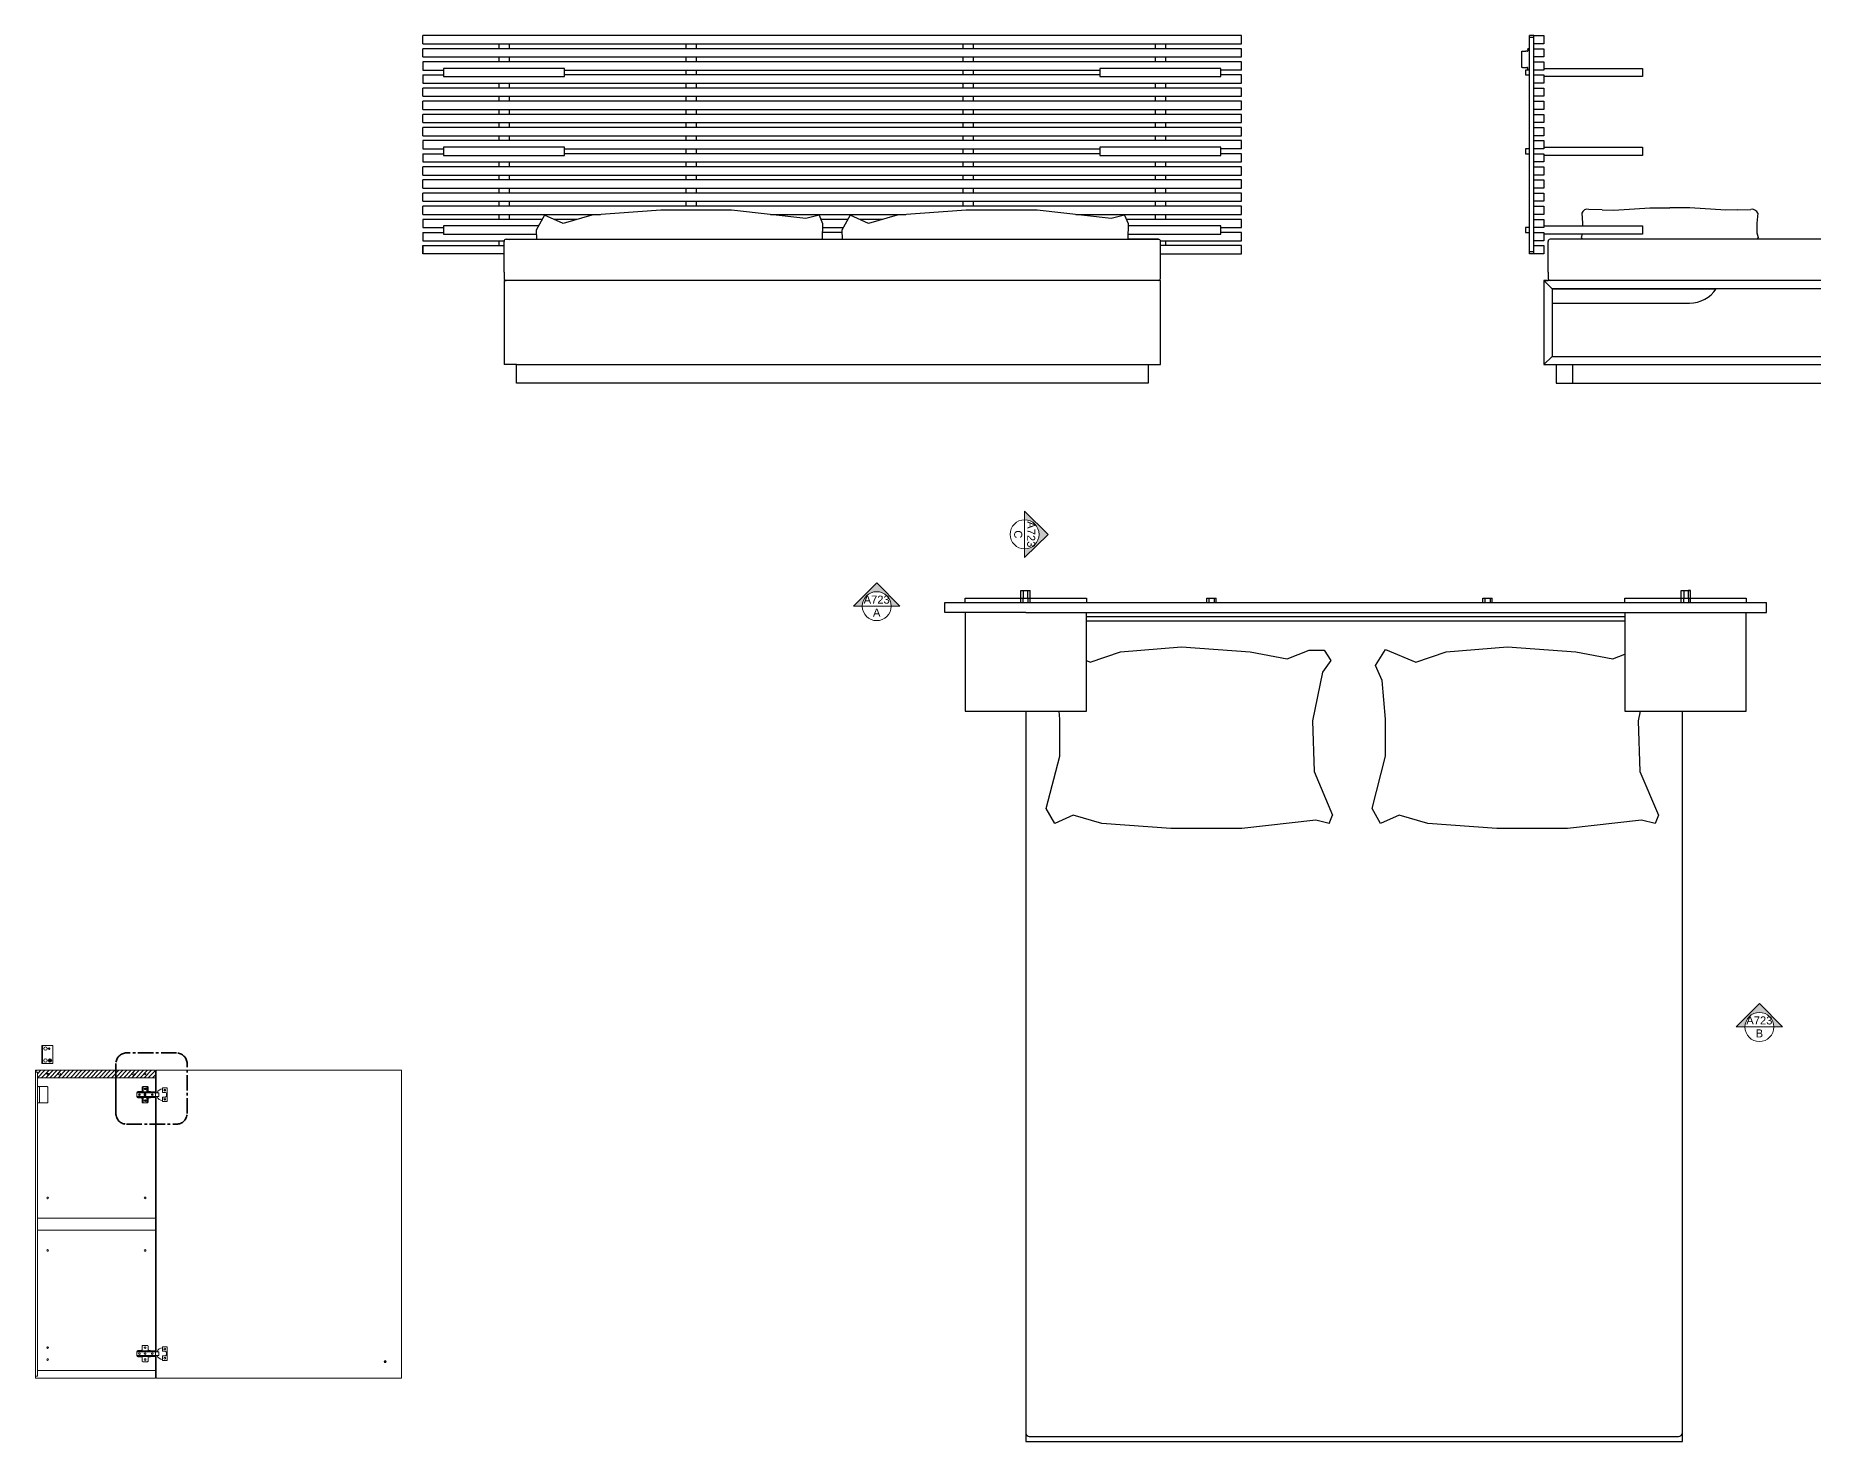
# Model space of a CAD drawing. Header units: centimetres. Extents: x -2268 to 4168, y -1681 to 1458.
# Drawn here: x -87 to 346.3, y 137.9 to 480.5 of the extents above; entities that cross this region are included whole.
import ezdxf
from ezdxf.enums import TextEntityAlignment as Align

# ---------------------------------------------------------------- set-up
doc = ezdxf.new("R2010")
doc.units = ezdxf.units.CM
doc.linetypes.add('CENTER2', pattern=[1.125, 0.75, -0.125, 0.125, -0.125])
doc.layers.get('0').update_dxf_attribs({"color": 5})
for name, color, linetype, lineweight in [('A-FURN_Num_Penna__252_Num_Penna__252_Num_Penna__3_Num_Penna__252_Num_Penna__252_Num_Penna__252_Num_Penna__252_Num_Penna__252_Num_Penna__252_Num_Penna__252_Num_Penna__252_Num_Penna__252_Num_Penna__252_Num_Penna__252_Num_Penna__5', 5, 'Continuous', 18), ('A-PRSP-1', 7, 'Continuous', 40), ('A-SECT A-MCUT', 7, 'Continuous', 35), ('A-SECT-PATT_Num_Penna__6_Num_Penna__6_Num_Penna__6_Num_Penna__6_Num_Penna__6_Num_Penna__6_Num_Penna__6_Num_Penna__6_Num_Penna__6_Num_Penna__6_Num_Penna__6_Num_Penna__6_Num_Penna__6_Num_Penna__6', 6, 'Continuous', 18), ('INFO_Num_Penna__2_Num_Penna__2_Num_Penna__2_Num_Penna__2_Num_Penna__5', 5, 'Continuous', 18), ('PDF _Geometria_Num_Penna__5', 5, 'Continuous', 18), ('PDF16_Geometry_Num_Penna__6_Num_Penna__6_Num_Penna__6_Num_Penna__6_Num_Penna__6_Num_Penna__6_Num_Penna__6_Num_Penna__6_Num_Penna__6_Num_Penna__6_Num_Penna__6_Num_Penna__6_Num_Penna__6_Num_Penna__6', 6, 'Continuous', 18), ('PDF22_Geometry_Num_Penna__1_Num_Penna__255_Num_Penna__3_Num_Penna__3_Num_Penna__6', 6, 'Continuous', 18), ('PDF22_Geometry_Num_Penna__1_Num_Penna__255_Num_Penna__5_Num_Penna__5_Num_Penna__5', 5, 'Continuous', 18), ('VITE_Num_Penna__5', 5, 'Continuous', 18)]:
    doc.layers.add(name, color=color, linetype=linetype, lineweight=lineweight)
doc.layers.add('particolari', color=6, linetype='Continuous')
doc.styles.get("Standard").update_dxf_attribs({"font": 'Arial.ttf'})

# ---------------------------------------------------------------- blocks, each defined once
blk = doc.blocks.new('SYMBOL')
at = {"layer": 'A-PRSP-1', "linetype": 'Continuous', "lineweight": 20}
h = blk.add_hatch(color=256, dxfattribs=at)
h.dxf.hatch_style = 1
h.paths.add_polyline_path([(11.206, 4.948), (11.316, 4.948, -1), (11.678, 4.948), (11.788, 4.948), (11.497, 5.241)])
at = {"linetype": 'Continuous', "lineweight": 20}
blk.add_line((11.316, 4.948), (11.678, 4.948), dxfattribs=at)
at = {"layer": 'A-PRSP-1', "linetype": 'Continuous', "lineweight": 20}
for p, q in [((11.206, 4.948), (11.497, 5.241)), ((11.788, 4.948), (11.497, 5.241)), ((11.316, 4.948), (11.206, 4.948)), ((11.678, 4.948), (11.788, 4.948))]:
    blk.add_line(p, q, dxfattribs=at)
blk.add_circle((11.497, 4.948), 0.181, dxfattribs=at)
at = {"linetype": 'Continuous', "lineweight": 20}
for tag, p in [('SEZIONE', (11.497, 4.918)), ('TAVOLA', (11.497, 5.08))]:
    blk.add_attdef(tag, text='', height=0.1, dxfattribs=at).set_placement(p, align=Align.TOP_CENTER)

msp = doc.modelspace()

# ---------------------------------------------------------------- hatches: boundary and pattern name
h = msp.add_hatch()
h.set_pattern_fill('JIS_WOOD', color=175)
h.paths.add_polyline_path([(-57.7623, 228.3183), (-86.9623, 228.3183), (-86.9623, 227.8683), (-86.5123, 227.8683), (-86.5123, 226.5183), (-57.7623, 226.5183)])
h.paths.add_polyline_path([(-81.3623, 227.4183, -1), (-80.8623, 227.4183, -1)], flags=16)
h.paths.add_polyline_path([(-84.2123, 227.4183, -1), (-83.8123, 227.4183, -1)], flags=16)
h.paths.add_polyline_path([(-62.9123, 227.4183, -1), (-63.4123, 227.4183, -1)], flags=16)
h.paths.add_polyline_path([(-60.0623, 227.4183, -1), (-60.4623, 227.4183, -1)], flags=16)

# ---------------------------------------------------------------- linework, layer by layer
for p, q in [((206.9143, 480.4961), (7.4373, 480.4961)), ((7.4373, 478.4961), (7.4373, 480.4961)), ((7.4373, 478.4961), (186.519, 478.4961)), ((7.4373, 475.2961), (7.4373, 477.2961)), ((25.9373, 478.4961), (25.9373, 477.2961)), ((28.4373, 478.4961), (28.4373, 477.2961)), ((71.519, 478.4961), (71.519, 477.2961)), ((74.019, 478.4961), (74.019, 477.2961)), ((139.019, 478.4961), (139.019, 477.2961)), ((141.519, 478.4961), (141.519, 477.2961)), ((185.9143, 478.4961), (185.9143, 477.2961)), ((186.519, 478.4961), (206.9143, 478.4961)), ((188.4143, 478.4961), (188.4143, 477.2961)), ((206.9143, 478.4961), (206.9143, 480.4961)), ((275.2728, 472.6961), (275.2728, 476.6961)), ((275.2728, 476.6961), (276.2728, 476.6961)), ((276.4728, 476.6961), (276.2728, 476.6961)), ((276.6728, 476.6961), (276.4728, 476.6961)), ((277.1728, 477.2961), (276.7728, 477.2961)), ((276.7728, 477.0961), (276.7728, 477.2961)), ((276.7728, 477.0961), (276.7728, 476.7961)), ((277.1728, 427.2961), (277.1728, 480.4961)), ((278.1728, 480.4961), (277.1728, 480.4961)), ((278.1728, 479.9961), (277.1728, 479.9961)), ((278.1728, 477.2961), (278.1728, 478.4961)), ((7.4373, 474.0961), (7.4373, 472.0961)), ((25.9373, 475.2961), (25.9373, 474.0961)), ((28.4373, 475.2961), (28.4373, 474.0961)), ((71.519, 475.2961), (71.519, 474.0961)), ((74.019, 475.2961), (74.019, 474.0961)), ((139.019, 475.2961), (139.019, 474.0961)), ((141.519, 475.2961), (141.519, 474.0961)), ((185.9143, 475.2961), (185.9143, 474.0961)), ((188.4143, 472.4961), (185.9143, 472.4961)), ((188.4143, 475.2961), (188.4143, 474.0961)), ((201.9143, 472.4961), (188.4143, 472.4961)), ((275.4728, 472.6961), (275.2728, 472.6961)), ((275.4728, 472.6961), (276.4728, 472.6961)), ((276.6728, 472.6961), (276.4728, 472.6961)), ((276.7728, 472.2961), (276.7728, 472.5961)), ((278.1728, 474.0961), (278.1728, 475.2961)), ((280.6728, 472.4961), (304.6728, 472.4961)), ((304.6728, 472.4961), (304.6728, 470.4961)), ((7.4373, 472.0961), (12.4373, 472.0961)), ((7.4373, 470.8961), (7.4373, 468.8961)), ((7.4373, 470.8961), (12.4373, 470.8961)), ((25.9373, 468.8961), (25.9373, 467.6961)), ((28.4373, 468.8961), (28.4373, 467.6961)), ((71.519, 472.0961), (71.519, 470.8961)), ((71.519, 468.8961), (71.519, 467.6961)), ((74.019, 472.0961), (74.019, 470.8961)), ((74.019, 468.8961), (74.019, 467.6961)), ((139.019, 472.0961), (139.019, 470.8961)), ((139.019, 468.8961), (139.019, 467.6961)), ((141.519, 472.0961), (141.519, 470.8961)), ((141.519, 468.8961), (141.519, 467.6961)), ((185.9143, 468.8961), (185.9143, 467.6961)), ((188.4143, 468.8961), (188.4143, 467.6961)), ((206.9143, 472.0961), (201.9143, 472.0961)), ((206.9143, 470.8961), (201.9143, 470.8961)), ((277.1728, 472.0961), (276.1728, 472.0961)), ((276.1728, 472.0961), (276.1728, 470.8961)), ((276.1728, 470.8961), (277.1728, 470.8961)), ((276.7728, 472.0961), (276.7728, 472.2961)), ((278.1728, 470.8961), (278.1728, 472.0961)), ((278.1728, 467.6961), (278.1728, 468.8961)), ((304.6728, 470.4961), (280.6728, 470.4961)), ((7.4373, 465.6961), (7.4373, 467.6961)), ((7.4373, 462.4961), (7.4373, 464.4961)), ((25.9373, 465.6961), (25.9373, 464.4961)), ((28.4373, 465.6961), (28.4373, 464.4961)), ((28.4373, 464.4961), (28.4373, 464.4961)), ((71.519, 465.6961), (71.519, 464.4961)), ((74.019, 465.6961), (74.019, 464.4961)), ((139.019, 465.6961), (139.019, 464.4961)), ((141.519, 465.6961), (141.519, 464.4961)), ((185.9143, 465.6961), (185.9143, 464.4961)), ((188.4143, 465.6961), (188.4143, 464.4961)), ((278.1728, 464.4961), (278.1728, 465.6961)), ((7.4373, 459.2961), (7.4373, 461.2961)), ((25.9373, 462.4961), (25.9373, 461.2961)), ((28.4373, 462.4961), (28.4373, 461.2961)), ((71.519, 462.4961), (71.519, 461.2961)), ((74.019, 462.4961), (74.019, 461.2961)), ((139.019, 462.4961), (139.019, 461.2961)), ((141.519, 462.4961), (141.519, 461.2961)), ((185.9143, 462.4961), (185.9143, 461.2961)), ((188.4143, 462.4961), (188.4143, 461.2961)), ((278.1728, 461.2961), (278.1728, 462.4961)), ((7.4373, 456.0961), (7.4373, 458.0961)), ((25.9373, 459.2961), (25.9373, 458.0961)), ((25.9373, 456.0961), (25.9373, 454.8961)), ((28.4373, 456.0961), (28.4373, 454.8961)), ((28.4452, 459.2961), (28.4452, 458.0961)), ((71.519, 459.2961), (71.519, 458.0961)), ((71.519, 456.0961), (71.519, 454.8961)), ((74.019, 459.2961), (74.019, 458.0961)), ((74.019, 456.0961), (74.019, 454.8961)), ((139.019, 459.2961), (139.019, 458.0961)), ((139.019, 456.0961), (139.019, 454.8961)), ((141.519, 459.2961), (141.519, 458.0961)), ((141.519, 456.0961), (141.519, 454.8961)), ((185.9143, 459.2961), (185.9143, 458.0961)), ((185.9143, 456.0961), (185.9143, 454.8961)), ((188.4143, 459.2961), (188.4143, 458.0961)), ((188.4143, 456.0961), (188.4143, 454.8961)), ((278.1728, 458.0961), (278.1728, 459.2961)), ((278.1728, 454.8961), (278.1728, 456.0961)), ((7.4373, 454.8961), (7.4373, 452.8961)), ((7.4373, 452.8961), (12.4373, 452.8961)), ((7.4373, 451.6961), (7.4373, 449.6961)), ((7.4373, 451.6961), (12.4373, 451.6961)), ((71.519, 452.8961), (71.519, 451.6961)), ((74.019, 452.8961), (74.019, 451.6961)), ((139.019, 452.8961), (139.019, 451.6961)), ((141.519, 452.8961), (141.519, 451.6961)), ((206.9143, 452.8961), (201.9143, 452.8961)), ((206.9143, 451.6961), (201.9143, 451.6961)), ((277.1728, 452.8961), (276.1728, 452.8961)), ((276.1728, 452.8961), (276.1728, 451.6961)), ((276.1728, 451.6961), (277.1728, 451.6961)), ((278.1728, 451.6961), (278.1728, 452.8961)), ((280.6728, 453.2961), (304.6728, 453.2961)), ((304.6728, 451.2961), (280.6728, 451.2961)), ((304.6728, 453.2961), (304.6728, 451.2961)), ((206.9143, 448.4961), (7.4373, 448.4961)), ((7.4373, 446.4961), (7.4373, 448.4961)), ((7.4373, 446.4961), (186.519, 446.4961)), ((25.9373, 449.6961), (25.9373, 448.4961)), ((25.9373, 446.4961), (25.9373, 445.2961)), ((28.4373, 449.6961), (28.4373, 448.4961)), ((28.4373, 446.4961), (28.4373, 445.2961)), ((71.519, 449.6961), (71.519, 448.4961)), ((71.519, 446.4961), (71.519, 445.2961)), ((74.019, 449.6961), (74.019, 448.4961)), ((74.019, 446.4961), (74.019, 445.2961)), ((139.019, 449.6961), (139.019, 448.4961)), ((139.019, 446.4961), (139.019, 445.2961)), ((141.519, 449.6961), (141.519, 448.4961)), ((141.519, 446.4961), (141.519, 445.2961)), ((185.9143, 449.6961), (185.9143, 448.4961)), ((185.9143, 446.4961), (185.9143, 445.2961)), ((186.519, 446.4961), (206.9143, 446.4961)), ((188.4143, 449.6961), (188.4143, 448.4961)), ((188.4143, 446.4961), (188.4143, 445.2961)), ((206.9143, 446.4961), (206.9143, 448.4961)), ((278.1728, 448.4961), (278.1728, 449.6961)), ((278.1728, 445.2961), (278.1728, 446.4961)), ((206.9143, 445.2961), (7.4373, 445.2961)), ((7.4373, 443.2961), (7.4373, 445.2961)), ((7.4373, 443.2961), (186.519, 443.2961)), ((206.9143, 442.0961), (7.4373, 442.0961)), ((7.4373, 440.0961), (7.4373, 442.0961)), ((25.9373, 443.2961), (25.9373, 442.0961)), ((28.4373, 443.2961), (28.4373, 442.0961)), ((71.519, 443.2961), (71.519, 442.0961)), ((74.019, 443.2961), (74.019, 442.3107)), ((139.019, 443.2961), (139.019, 442.0961)), ((141.519, 443.2961), (141.519, 443.2961)), ((141.519, 443.2961), (141.519, 442.0961)), ((185.9143, 443.2961), (185.9143, 442.0961)), ((186.519, 443.2961), (206.9143, 443.2961)), ((188.4143, 443.2961), (188.4143, 442.0961)), ((206.9143, 443.2961), (206.9143, 445.2961)), ((206.9143, 440.0961), (206.9143, 442.0961)), ((278.1728, 442.0961), (278.1728, 443.2961)), ((7.4373, 440.0961), (186.519, 440.0961)), ((206.9143, 438.8961), (7.4373, 438.8961)), ((7.4373, 436.8961), (7.4373, 438.8961)), ((25.9373, 440.0961), (25.9373, 438.8961)), ((28.4373, 440.0961), (28.4373, 438.8961)), ((65.4416, 437.9711), (48.6107, 436.7406)), ((82.683, 437.9711), (65.4416, 437.9711)), ((71.519, 440.0961), (71.519, 438.8961)), ((74.019, 440.0961), (74.019, 438.8961)), ((100.7455, 435.9203), (82.683, 437.9711)), ((139.8855, 437.9711), (123.0546, 436.7406)), ((139.019, 440.0961), (139.019, 438.8961)), ((157.1269, 437.9711), (139.8855, 437.9711)), ((141.519, 440.0961), (141.519, 438.8961)), ((175.1893, 435.9203), (157.1269, 437.9711)), ((185.9143, 440.0961), (185.9143, 438.8961)), ((186.519, 440.0961), (206.9143, 440.0961)), ((188.4143, 440.0961), (188.4143, 438.8961)), ((206.9143, 436.8961), (206.9143, 438.8961)), ((278.1728, 438.8961), (278.1728, 440.0961)), ((294.8846, 438.0292), (291.6145, 438.143)), ((294.8846, 438.0292), (297.6997, 437.9551)), ((297.6997, 437.9551), (306.4471, 438.5236)), ((306.4471, 438.5236), (311.3337, 438.5236)), ((316.2203, 438.5236), (311.3337, 438.5236)), ((324.9677, 437.9551), (316.2203, 438.5236)), ((327.7828, 438.0292), (324.9677, 437.9551)), ((327.7828, 438.0292), (331.0529, 438.143)), ((7.4373, 436.8961), (50.7379, 436.8961)), ((36.5357, 435.6961), (7.4373, 435.6961)), ((7.4373, 435.6961), (7.4373, 433.6961)), ((7.4373, 433.6961), (12.4373, 433.6961)), ((25.9373, 436.8961), (25.9373, 435.6961)), ((28.4373, 436.8961), (28.4373, 435.6961)), ((37.1164, 436.7406), (35.0639, 433.0492)), ((41.6321, 434.6898), (37.1164, 436.7406)), ((45.0565, 435.6961), (39.4163, 435.6961)), ((48.6107, 436.7406), (41.6321, 434.6898)), ((92.1508, 436.8961), (125.1818, 436.8961)), ((104.0296, 436.7406), (100.7455, 435.9203)), ((104.0296, 436.7406), (104.8506, 434.6898)), ((110.9795, 435.6961), (104.4477, 435.6961)), ((104.8506, 434.6898), (104.7739, 430.8557)), ((104.8307, 433.6961), (109.8675, 433.6961)), ((111.5603, 436.7406), (109.5077, 433.0492)), ((116.0759, 434.6898), (111.5603, 436.7406)), ((119.5003, 435.6961), (113.8601, 435.6961)), ((123.0546, 436.7406), (116.0759, 434.6898)), ((166.5946, 436.8961), (186.519, 436.8961)), ((178.4734, 436.7406), (175.1893, 435.9203)), ((178.4734, 436.7406), (179.2944, 434.6898)), ((206.9143, 435.6961), (178.8915, 435.6961)), ((179.2944, 434.6898), (179.2177, 430.8557)), ((185.9143, 436.8961), (185.9143, 435.6961)), ((186.519, 436.8961), (206.9143, 436.8961)), ((188.4143, 436.8961), (188.4143, 435.6961)), ((201.9143, 433.6961), (206.9143, 433.6961)), ((206.9143, 433.6961), (206.9143, 435.6961)), ((277.1728, 433.6961), (276.1728, 433.6961)), ((276.1728, 433.6961), (276.1728, 432.4961)), ((278.1728, 435.6961), (278.1728, 436.8961)), ((278.1728, 432.4961), (278.1728, 433.6961)), ((280.6728, 434.0961), (304.6728, 434.0961)), ((289.8708, 437.1848), (290.0818, 434.7611)), ((290.0818, 434.7611), (290.0818, 434.0961)), ((304.6728, 434.0961), (304.6728, 432.0961)), ((332.7966, 437.1848), (332.5857, 434.7611)), ((332.5857, 434.7611), (332.5857, 432.4427)), ((7.4373, 432.4961), (12.4373, 432.4961)), ((7.4373, 432.4961), (7.4373, 430.4961)), ((7.4373, 430.4961), (27.2445, 430.4961)), ((7.4373, 429.2961), (7.4373, 427.2961)), ((7.4373, 427.2961), (7.4373, 429.2961)), ((7.4373, 429.2961), (27.2177, 429.2961)), ((25.9373, 430.4961), (25.9373, 429.2961)), ((27.2177, 428.8259), (27.2177, 430.3259)), ((27.7177, 430.8557), (186.7177, 430.8557)), ((28.4373, 430.4961), (28.4373, 430.4961)), ((35.0639, 433.0492), (35.1496, 430.8557)), ((109.5293, 432.4961), (104.8067, 432.4961)), ((109.5077, 433.0492), (109.5934, 430.8557)), ((186.7177, 430.8557), (179.2177, 430.8557)), ((187.191, 430.4961), (206.9143, 430.4961)), ((206.9143, 429.2961), (187.2177, 429.2961)), ((188.4143, 430.4961), (188.4143, 429.2961)), ((206.9143, 432.4961), (201.9143, 432.4961)), ((206.9143, 430.4961), (206.9143, 432.4961)), ((206.9143, 427.2961), (206.9143, 429.2961)), ((276.1728, 432.4961), (277.1728, 432.4961)), ((278.1728, 429.2961), (278.1728, 430.4961)), ((278.1728, 427.2961), (278.1728, 429.2961)), ((278.1728, 429.2961), (280.6728, 429.2961)), ((304.6728, 432.0961), (280.6728, 432.0961)), ((280.6728, 429.2961), (280.6728, 427.2961)), ((281.6728, 428.8259), (281.6728, 430.3259)), ((283.7025, 430.8557), (282.1728, 430.8557)), ((381.6728, 430.8557), (283.7025, 430.8557)), ((289.9872, 432.0961), (289.7654, 431.2836)), ((289.7654, 431.2836), (290.0033, 430.8557)), ((332.5857, 432.4427), (332.9021, 431.2836)), ((332.9021, 431.2836), (332.6642, 430.8557)), ((27.2177, 427.2961), (7.4373, 427.2961)), ((27.2177, 422.8259), (27.2177, 428.8259)), ((187.2177, 427.2961), (206.9143, 427.2961)), ((278.1728, 427.7961), (277.1728, 427.7961)), ((278.1728, 427.2961), (277.1728, 427.2961)), ((280.6728, 427.2961), (278.1728, 427.2961)), ((281.6728, 422.8259), (281.6728, 428.8259)), ((27.2177, 422.8259), (27.2177, 421.3259)), ((187.2177, 420.7961), (27.2177, 420.7961)), ((27.2177, 420.7961), (27.2177, 400.2961)), ((27.2177, 420.7961), (27.7177, 420.7961)), ((187.2177, 400.2961), (187.2177, 420.7961)), ((482.6728, 420.7961), (280.6728, 420.7961)), ((280.6728, 420.7961), (280.6728, 400.2961)), ((280.6728, 420.7961), (282.6728, 418.7961)), ((280.6728, 420.7961), (281.6728, 420.7961)), ((281.6728, 422.8259), (281.6728, 421.3259)), ((480.6728, 418.7961), (282.6728, 418.7961)), ((282.6728, 418.7961), (282.6728, 402.2961)), ((282.6728, 418.7961), (322.6728, 418.7961)), ((282.6728, 415.2961), (316.1728, 415.2961)), ((30.2177, 400.2961), (27.2177, 400.2961)), ((30.2177, 395.7961), (30.2177, 400.2961)), ((30.2177, 400.2961), (184.2177, 400.2961)), ((184.2177, 400.2961), (184.2177, 395.7961)), ((184.2177, 400.2961), (187.2177, 400.2961)), ((280.6728, 400.2961), (282.6728, 402.2961)), ((280.6728, 400.2961), (283.6728, 400.2961)), ((282.6728, 402.2961), (283.6728, 402.2961)), ((283.6728, 402.2961), (479.6728, 402.2961)), ((283.6728, 400.2961), (283.6728, 395.7961)), ((283.6728, 400.2961), (479.6728, 400.2961)), ((287.6728, 395.7961), (287.6728, 400.2961)), ((184.2177, 395.7961), (30.2177, 395.7961)), ((283.6728, 395.7961), (479.6728, 395.7961)), ((134.6369, 339.864), (134.6369, 342.364)), ((134.6369, 342.364), (334.9173, 342.364)), ((139.6369, 342.364), (139.6369, 343.364)), ((139.6369, 343.364), (153.1369, 343.364)), ((153.1369, 343.364), (155.4117, 343.364)), ((155.4117, 343.364), (169.1369, 343.364)), ((169.1369, 343.364), (169.1369, 342.364)), ((300.4173, 342.364), (300.4173, 343.364)), ((300.4173, 343.364), (314.1425, 343.364)), ((314.1425, 343.364), (316.4173, 343.364)), ((316.4173, 343.364), (329.9173, 343.364)), ((329.9173, 343.364), (329.9173, 342.364)), ((334.9173, 339.864), (334.9173, 342.364)), ((154.4173, 339.864), (134.6369, 339.864)), ((139.6369, 339.864), (139.6369, 315.864)), ((154.4173, 339.864), (314.4173, 339.864)), ((169.1369, 315.864), (169.1369, 339.864)), ((300.4173, 338.864), (169.1369, 338.864)), ((300.4173, 339.864), (300.4173, 315.864)), ((314.4173, 339.864), (334.9173, 339.864)), ((329.9173, 315.864), (329.9173, 339.864)), ((329.9173, 339.864), (334.9173, 339.864)), ((169.1369, 337.864), (300.4173, 337.864)), ((170.0468, 327.8138), (177.436, 330.2747)), ((177.436, 330.2747), (192.3456, 331.5516)), ((192.3456, 331.5516), (209.0452, 330.2747)), ((209.0452, 330.2747), (218.0765, 328.6341)), ((218.0765, 328.6341), (223.4131, 330.6849)), ((223.4131, 330.6849), (227.1077, 330.6849)), ((227.1077, 330.6849), (228.7497, 328.2239)), ((239.6007, 326.9934), (242.0296, 330.8762)), ((242.0296, 330.8762), (249.453, 327.8138)), ((249.453, 327.8138), (256.8422, 330.2747)), ((256.8422, 330.2747), (271.7518, 331.5516)), ((271.7518, 331.5516), (288.4514, 330.2747)), ((288.4514, 330.2747), (297.4826, 328.6341)), ((297.4826, 328.6341), (300.4173, 329.7618)), ((169.1369, 328.1891), (170.0468, 327.8138)), ((226.6972, 325.3528), (224.2341, 313.4582)), ((228.7497, 328.2239), (226.6972, 325.3528)), ((241.2428, 323.302), (239.6007, 326.9934)), ((242.0638, 313.8684), (241.2428, 323.302)), ((139.6369, 315.864), (169.1369, 315.864)), ((154.4173, 315.864), (154.4173, 138.764)), ((162.6576, 313.8684), (162.4839, 315.864)), ((162.6576, 304.8448), (162.6576, 313.8684)), ((224.2341, 313.4582), (224.6446, 301.1534)), ((242.0638, 304.8448), (242.0638, 313.8684)), ((300.4173, 315.864), (329.9173, 315.864)), ((304.1385, 315.864), (303.6403, 313.4582)), ((303.6403, 313.4582), (304.0508, 301.1534)), ((314.4173, 137.864), (314.4173, 315.864)), ((159.3735, 292.1299), (162.6576, 304.8448)), ((238.7797, 292.1299), (242.0638, 304.8448)), ((224.6446, 301.1534), (229.1602, 290.4893)), ((304.0508, 301.1534), (308.5664, 290.4893)), ((161.4261, 288.4385), (159.3735, 292.1299)), ((165.9417, 290.4893), (161.4261, 288.4385)), ((172.9204, 288.4385), (165.9417, 290.4893)), ((228.3392, 288.4385), (229.1602, 290.4893)), ((240.8323, 288.4385), (238.7797, 292.1299)), ((245.3479, 290.4893), (240.8323, 288.4385)), ((252.3265, 288.4385), (245.3479, 290.4893)), ((308.5664, 290.4893), (307.7454, 288.4385)), ((189.7513, 287.208), (172.9204, 288.4385)), ((206.9927, 287.208), (189.7513, 287.208)), ((225.0551, 289.2588), (206.9927, 287.208)), ((228.3392, 288.4385), (225.0551, 289.2588)), ((269.1575, 287.208), (252.3265, 288.4385)), ((286.3989, 287.208), (269.1575, 287.208)), ((304.4613, 289.2588), (286.3989, 287.208)), ((307.7454, 288.4385), (304.4613, 289.2588)), ((154.4173, 138.764), (154.4173, 137.864)), ((155.2374, 139.0439), (313.4173, 139.0439)), ((154.4173, 137.864), (314.4173, 137.864))]:
    msp.add_line(p, q)
for points in [[(206.9143, 477.2961), (7.4373, 477.2961)], [(206.9143, 475.2961), (206.9143, 477.2961)], [(7.4373, 475.2961), (186.519, 475.2961), (206.9143, 475.2961)], [(206.9143, 474.0961), (7.4373, 474.0961)], [(206.9143, 472.0961), (206.9143, 474.0961)], [(7.4373, 468.8961), (186.519, 468.8961), (206.9143, 468.8961)], [(41.9373, 472.0961), (172.4143, 472.0961), (172.4143, 472.0961)], [(172.4143, 470.8961), (41.9373, 470.8961)], [(206.9143, 468.8961), (206.9143, 470.8961)], [(206.9143, 467.6961), (7.4373, 467.6961)], [(7.4373, 465.6961), (186.519, 465.6961), (206.9143, 465.6961)], [(206.9143, 464.4961), (7.4373, 464.4961)], [(206.9143, 465.6961), (206.9143, 467.6961)], [(206.9143, 462.4961), (206.9143, 464.4961)], [(7.4373, 462.4961), (186.519, 462.4961), (206.9143, 462.4961)], [(206.9143, 461.2961), (7.4373, 461.2961)], [(206.9143, 459.2961), (206.9143, 461.2961)], [(7.4373, 459.2961), (186.519, 459.2961), (206.9143, 459.2961)], [(206.9143, 458.0961), (7.4373, 458.0961)], [(7.4373, 456.0961), (186.519, 456.0961), (206.9143, 456.0961)], [(206.9143, 456.0961), (206.9143, 458.0961)], [(206.9143, 454.8961), (7.4373, 454.8961)], [(41.9373, 452.8961), (172.4143, 452.8961), (172.4143, 452.8961)], [(172.4143, 451.6961), (41.9373, 451.6961)], [(206.9143, 452.8961), (206.9143, 454.8961)], [(206.9143, 449.6961), (206.9143, 451.6961)], [(7.4373, 449.6961), (186.519, 449.6961), (206.9143, 449.6961)], [(35.646, 434.0961), (12.4373, 434.0961), (12.4373, 433.6961), (12.4373, 432.4961), (12.4373, 432.0961), (35.1011, 432.0961)], [(179.2425, 432.0961), (201.9143, 432.0961), (201.9143, 432.4961), (201.9143, 433.6961), (201.9143, 434.0961), (179.2825, 434.0961)]]:
    msp.add_lwpolyline(points)
for points in [[(278.1728, 478.4961), (278.1728, 480.4961), (280.6728, 480.4961), (280.6728, 478.4961)], [(278.1728, 475.2961), (278.1728, 477.2961), (280.6728, 477.2961), (280.6728, 475.2961)], [(12.4373, 470.8961), (12.4373, 470.4961), (41.9373, 470.4961), (41.9373, 470.8961), (41.9373, 472.0961), (41.9373, 472.4961), (12.4373, 472.4961), (12.4373, 472.0961)], [(172.4143, 470.8961), (172.4143, 470.4961), (201.9143, 470.4961), (201.9143, 470.8961), (201.9143, 472.0961), (201.9143, 472.4961), (172.4143, 472.4961), (172.4143, 472.0961)], [(278.1728, 472.0961), (278.1728, 474.0961), (280.6728, 474.0961), (280.6728, 472.0961)], [(278.1728, 468.8961), (278.1728, 470.8961), (280.6728, 470.8961), (280.6728, 468.8961)], [(278.1728, 465.6961), (278.1728, 467.6961), (280.6728, 467.6961), (280.6728, 465.6961)], [(278.1728, 462.4961), (278.1728, 464.4961), (280.6728, 464.4961), (280.6728, 462.4961)], [(278.1728, 459.2961), (278.1728, 461.2961), (280.6728, 461.2961), (280.6728, 459.2961)], [(278.1728, 456.0961), (278.1728, 458.0961), (280.6728, 458.0961), (280.6728, 456.0961)], [(12.4373, 451.6961), (12.4373, 451.2961), (41.9373, 451.2961), (41.9373, 451.6961), (41.9373, 452.8961), (41.9373, 453.2961), (12.4373, 453.2961), (12.4373, 452.8961)], [(172.4143, 451.6961), (172.4143, 451.2961), (201.9143, 451.2961), (201.9143, 451.6961), (201.9143, 452.8961), (201.9143, 453.2961), (172.4143, 453.2961), (172.4143, 452.8961)], [(278.1728, 452.8961), (278.1728, 454.8961), (280.6728, 454.8961), (280.6728, 452.8961)], [(278.1728, 449.6961), (278.1728, 451.6961), (280.6728, 451.6961), (280.6728, 449.6961)], [(278.1728, 446.4961), (278.1728, 448.4961), (280.6728, 448.4961), (280.6728, 446.4961)], [(278.1728, 443.2961), (278.1728, 445.2961), (280.6728, 445.2961), (280.6728, 443.2961)], [(278.1728, 440.0961), (278.1728, 442.0961), (280.6728, 442.0961), (280.6728, 440.0961)], [(278.1728, 436.8961), (278.1728, 438.8961), (280.6728, 438.8961), (280.6728, 436.8961)], [(278.1728, 433.6961), (278.1728, 435.6961), (280.6728, 435.6961), (280.6728, 433.6961)], [(278.1728, 430.4961), (278.1728, 432.4961), (280.6728, 432.4961), (280.6728, 430.4961)]]:
    msp.add_lwpolyline(points, close=True)
msp.add_lwpolyline([(187.2177, 421.3259), (187.2177, 422.8259), (187.2177, 428.8259), (187.2177, 430.3259, 0.4024058), (186.7177, 430.8557)], format="xyb")
for centre, radius, start, end in [((276.6569, 476.812), 0.1169, 277.784421, 352.215579), ((276.6569, 472.5803), 0.1169, 7.784421, 82.215579), ((291.2901, 436.6678), 1.5105, 77.595745, 159.984428), ((331.3349, 436.5906), 1.5778, 22.123185, 100.296641), ((27.7436, 430.3305), 0.5259, 92.816176, 180.496737), ((282.1986, 430.3305), 0.5259, 92.816176, 180.496737), ((27.9117, 421.48), 0.7109, 192.520843, 254.166243), ((186.5238, 421.48), 0.7109, 285.833757, 347.479157), ((282.3667, 421.48), 0.7109, 192.520843, 254.166243), ((316.0949, 423.2265), 7.9307, 270.562573, 326.038938), ((155.3273, 139.9539), 0.9145, 185.64472, 264.35528), ((313.404, 140.0571), 1.0133, 270.749201, 359.250799)]:
    msp.add_arc(centre, radius, start, end)
at = {"layer": 'A-FURN_Num_Penna__252_Num_Penna__252_Num_Penna__3_Num_Penna__252_Num_Penna__252_Num_Penna__252_Num_Penna__252_Num_Penna__252_Num_Penna__252_Num_Penna__252_Num_Penna__252_Num_Penna__252_Num_Penna__252_Num_Penna__252_Num_Penna__5', "color": 5, "linetype": 'Continuous', "lineweight": 18}
for p, q in [((-60.4623, 222.5682), (-60.0623, 222.5682)), ((-60.4623, 222.5682), (-60.4623, 222.1682)), ((-60.4623, 222.1682), (-60.0623, 222.1682)), ((-60.0623, 222.5682), (-60.0623, 222.1682)), ((-57.7623, 222.8181), (-57.7623, 221.9184)), ((-57.7623, 158.8185), (-57.7623, 159.7181))]:
    msp.add_line(p, q, dxfattribs=at)
for centre in [(-81.1123, 227.4183), (-63.1623, 227.4183)]:
    msp.add_circle(centre, 0.25, dxfattribs=at)
at = {"layer": 'A-SECT A-MCUT', "linetype": 'CENTER2', "ltscale": 5}
msp.add_lwpolyline([(-67.3921, 217.7892, 0.41421356), (-64.7869, 215.1841), (-52.6296, 215.1841, 0.41421356), (-50.0244, 217.7892), (-50.0244, 229.9466, 0.41421356), (-52.6296, 232.5517), (-64.7869, 232.5517, 0.41421356), (-67.3921, 229.9466), (-67.3921, 217.7892), (-67.3921, 229.9466)], format="xyb", dxfattribs=at)
at = {"layer": 'A-SECT-PATT_Num_Penna__6_Num_Penna__6_Num_Penna__6_Num_Penna__6_Num_Penna__6_Num_Penna__6_Num_Penna__6_Num_Penna__6_Num_Penna__6_Num_Penna__6_Num_Penna__6_Num_Penna__6_Num_Penna__6_Num_Penna__6', "color": 6, "linetype": 'Continuous', "lineweight": 18}
msp.add_line((-86.5123, 227.8683), (-86.5123, 153.7683), dxfattribs=at)
at = {"layer": 'INFO_Num_Penna__2_Num_Penna__2_Num_Penna__2_Num_Penna__2_Num_Penna__5', "color": 5, "linetype": 'Continuous', "lineweight": 18}
for p, q in [((-85.4564, 229.987), (-85.4564, 234.3201)), ((-85.4564, 234.3201), (-85.4062, 234.3201)), ((-85.1172, 234.3201), (-85.4062, 234.3201)), ((-85.4062, 234.3201), (-85.4062, 229.987)), ((-85.2576, 234.1681), (-85.2576, 230.139)), ((-85.1172, 234.3201), (-82.8639, 234.3201)), ((-82.7236, 230.139), (-82.7236, 234.1681)), ((-85.4062, 229.987), (-85.4564, 229.987)), ((-85.4062, 229.987), (-85.1172, 229.987)), ((-85.1172, 229.987), (-82.8639, 229.987)), ((-83.6753, 233.6166), (-83.7728, 233.6166)), ((-83.7728, 233.6166), (-83.7728, 233.5865)), ((-83.6753, 233.5865), (-83.7728, 233.5865)), ((-83.4757, 230.7328), (-83.6785, 230.7328)), ((-83.6785, 230.7328), (-83.6785, 230.6703)), ((-83.4757, 230.6703), (-83.6785, 230.6703)), ((-83.6753, 233.6166), (-83.6753, 233.7141)), ((-83.6753, 233.7141), (-83.6452, 233.7141)), ((-83.6753, 233.5865), (-83.6753, 233.489)), ((-83.6452, 233.489), (-83.6753, 233.489)), ((-83.6452, 233.6166), (-83.6452, 233.7141)), ((-83.6452, 233.6166), (-83.5476, 233.6166)), ((-83.6452, 233.5865), (-83.5476, 233.5865)), ((-83.6452, 233.5865), (-83.6452, 233.489)), ((-83.5476, 233.5865), (-83.5476, 233.6166)), ((-83.4757, 230.7328), (-83.4757, 230.9356)), ((-83.4757, 230.9356), (-83.4132, 230.9356)), ((-83.4757, 230.6703), (-83.4757, 230.4675)), ((-83.4132, 230.4675), (-83.4757, 230.4675)), ((-83.4132, 230.7328), (-83.4132, 230.9356)), ((-83.4132, 230.7328), (-83.2104, 230.7328)), ((-83.4132, 230.6703), (-83.2104, 230.6703)), ((-83.4132, 230.6703), (-83.4132, 230.4675)), ((-83.2104, 230.6703), (-83.2104, 230.7328)), ((-86.5123, 224.3686), (-84.1191, 224.3686)), ((-86.0327, 224.2283), (-86.0327, 220.5089)), ((-83.9895, 220.5089), (-83.9895, 224.2283)), ((-61.6532, 222.3833), (-61.7508, 222.3833)), ((-61.7508, 222.3833), (-61.7508, 222.3532)), ((-61.6532, 222.3532), (-61.7508, 222.3532)), ((-61.6532, 222.3833), (-61.6532, 222.4808)), ((-61.6532, 222.4808), (-61.6232, 222.4808)), ((-61.6532, 222.3532), (-61.6532, 222.2557)), ((-61.6232, 222.2557), (-61.6532, 222.2557)), ((-61.6232, 222.3833), (-61.6232, 222.4808)), ((-61.6232, 222.3833), (-61.5256, 222.3833)), ((-61.6232, 222.3532), (-61.5256, 222.3532)), ((-61.6232, 222.3532), (-61.6232, 222.2557)), ((-61.5256, 222.3532), (-61.5256, 222.3833)), ((-60.2773, 223.8333), (-60.3749, 223.8333)), ((-60.3749, 223.8333), (-60.3749, 223.8032)), ((-60.2773, 223.8032), (-60.3749, 223.8032)), ((-60.2773, 222.3833), (-60.3749, 222.3833)), ((-60.3749, 222.3833), (-60.3749, 222.3532)), ((-60.2773, 222.3532), (-60.3749, 222.3532)), ((-60.2773, 223.8333), (-60.2773, 223.9308)), ((-60.2773, 223.9308), (-60.2473, 223.9308)), ((-60.2773, 223.8032), (-60.2773, 223.7057)), ((-60.2473, 223.7057), (-60.2773, 223.7057)), ((-60.2773, 222.3833), (-60.2773, 222.4808)), ((-60.2773, 222.4808), (-60.2473, 222.4808)), ((-60.2773, 222.3532), (-60.2773, 222.2557)), ((-60.2473, 222.2557), (-60.2773, 222.2557)), ((-60.2773, 220.9333), (-60.2773, 221.0308)), ((-60.2773, 221.0308), (-60.2473, 221.0308)), ((-60.2473, 223.8333), (-60.2473, 223.9308)), ((-60.2473, 223.8333), (-60.1497, 223.8333)), ((-60.2473, 223.8032), (-60.1497, 223.8032)), ((-60.2473, 223.8032), (-60.2473, 223.7057)), ((-60.2473, 222.3833), (-60.2473, 222.4808)), ((-60.2473, 222.3833), (-60.1497, 222.3833)), ((-60.2473, 222.3532), (-60.1497, 222.3532)), ((-60.2473, 222.3532), (-60.2473, 222.2557)), ((-60.2473, 220.9333), (-60.2473, 221.0308)), ((-60.1497, 223.8032), (-60.1497, 223.8333)), ((-60.1497, 222.3532), (-60.1497, 222.3833)), ((-58.5522, 222.3833), (-58.6497, 222.3833)), ((-58.6497, 222.3833), (-58.6497, 222.3532)), ((-58.5522, 222.3532), (-58.6497, 222.3532)), ((-58.5522, 222.3833), (-58.5522, 222.4808)), ((-58.5522, 222.4808), (-58.5221, 222.4808)), ((-58.5522, 222.3532), (-58.5522, 222.2557)), ((-58.5221, 222.2557), (-58.5522, 222.2557)), ((-58.5221, 222.3833), (-58.5221, 222.4808)), ((-58.5221, 222.3833), (-58.4245, 222.3833)), ((-58.5221, 222.3532), (-58.4245, 222.3532)), ((-58.5221, 222.3532), (-58.5221, 222.2557)), ((-58.4245, 222.3532), (-58.4245, 222.3833)), ((-55.4789, 223.5012), (-55.5764, 223.5012)), ((-55.5764, 223.5012), (-55.5764, 223.4711)), ((-55.4789, 223.4711), (-55.5764, 223.4711)), ((-55.4789, 221.2653), (-55.5764, 221.2653)), ((-55.5764, 221.2653), (-55.5764, 221.2353)), ((-55.4789, 221.2353), (-55.5764, 221.2353)), ((-55.4789, 223.5012), (-55.4789, 223.5987)), ((-55.4789, 223.5987), (-55.4488, 223.5987)), ((-55.4789, 223.4711), (-55.4789, 223.3736)), ((-55.4488, 223.3736), (-55.4789, 223.3736)), ((-55.4789, 221.2653), (-55.4789, 221.3629)), ((-55.4789, 221.3629), (-55.4488, 221.3629)), ((-55.4789, 221.2353), (-55.4789, 221.1377)), ((-55.4488, 221.1377), (-55.4789, 221.1377)), ((-55.4488, 223.5012), (-55.4488, 223.5987)), ((-55.4488, 223.5012), (-55.3513, 223.5012)), ((-55.4488, 223.4711), (-55.3513, 223.4711)), ((-55.4488, 223.4711), (-55.4488, 223.3736)), ((-55.4488, 221.2653), (-55.4488, 221.3629)), ((-55.4488, 221.2653), (-55.3513, 221.2653)), ((-55.4488, 221.2353), (-55.3513, 221.2353)), ((-55.4488, 221.2353), (-55.4488, 221.1377)), ((-55.3513, 223.4711), (-55.3513, 223.5012)), ((-55.3513, 221.2353), (-55.3513, 221.2653)), ((-86.5123, 220.3686), (-84.1191, 220.3686)), ((-60.2773, 220.9333), (-60.3749, 220.9333)), ((-60.3749, 220.9333), (-60.3749, 220.9032)), ((-60.2773, 220.9032), (-60.3749, 220.9032)), ((-60.2773, 220.9032), (-60.2773, 220.8057)), ((-60.2473, 220.8057), (-60.2773, 220.8057)), ((-60.2473, 220.9333), (-60.1497, 220.9333)), ((-60.2473, 220.9032), (-60.1497, 220.9032)), ((-60.2473, 220.9032), (-60.2473, 220.8057)), ((-60.1497, 220.9032), (-60.1497, 220.9333))]:
    msp.add_line(p, q, dxfattribs=at)
for centre, radius in [((-84.5403, 233.6016), 0.4158), ((-84.5403, 230.7016), 0.4158), ((-83.6602, 233.6016), 0.2), ((-83.4445, 230.7016), 0.4158), ((-83.6602, 233.6016), 0.1816), ((-83.4445, 230.7015), 0.3815), ((-83.4445, 230.7016), 0.3776), ((-61.6382, 222.3682), 0.1816), ((-60.2623, 223.8183), 0.1816), ((-60.2623, 222.3682), 0.1816), ((-60.2623, 220.9183), 0.1816), ((-58.5371, 222.3682), 0.1816), ((-55.4638, 223.4862), 0.1816), ((-55.4638, 221.2503), 0.1816)]:
    msp.add_circle(centre, radius, dxfattribs=at)
for centre, radius, start, end in [((-85.1039, 234.1669), 0.1537, 94.974101, 179.561687), ((-82.8773, 234.1669), 0.1537, 0.438313, 85.025899), ((-85.1039, 230.1402), 0.1537, 180.438313, 265.025899), ((-82.8773, 230.1402), 0.1537, 274.974101, 359.561687), ((-86.1746, 224.2272), 0.1419, 0.438313, 85.025899), ((-84.1314, 224.2272), 0.1419, 0.438313, 85.025899), ((-86.1746, 220.51), 0.1419, 274.974101, 359.561687), ((-84.1314, 220.51), 0.1419, 274.974101, 359.561687)]:
    msp.add_arc(centre, radius, start, end, dxfattribs=at)
at = {"layer": 'particolari'}
for p, q in [((153.1369, 343.364), (153.1369, 345.264)), ((153.1369, 345.264), (155.4117, 345.264)), ((153.1369, 342.364), (153.1369, 343.364)), ((153.6369, 343.364), (153.6369, 342.364)), ((153.7369, 345.264), (153.7369, 343.364)), ((154.8117, 345.264), (154.8117, 343.364)), ((154.9117, 343.364), (154.9117, 342.364)), ((155.4117, 343.364), (155.4117, 345.264)), ((155.4117, 342.364), (155.4117, 343.364)), ((198.5121, 342.364), (198.5121, 343.364)), ((198.5121, 343.364), (200.7869, 343.364)), ((199.0121, 343.364), (199.0121, 342.364)), ((200.2869, 343.364), (200.2869, 342.364)), ((200.7869, 342.364), (200.7869, 343.364)), ((265.7869, 342.364), (265.7869, 343.364)), ((265.7869, 343.364), (268.0617, 343.364)), ((266.2869, 343.364), (266.2869, 342.364)), ((267.5617, 343.364), (267.5617, 342.364)), ((268.0617, 342.364), (268.0617, 343.364)), ((314.1425, 343.364), (314.1425, 345.264)), ((314.1425, 345.264), (316.4173, 345.264)), ((314.1425, 345.264), (314.7425, 345.264)), ((314.1425, 342.364), (314.1425, 343.364)), ((314.6425, 343.364), (314.6425, 342.364)), ((314.7425, 345.264), (314.7425, 343.364)), ((316.4173, 345.264), (315.8173, 345.264)), ((315.8173, 345.264), (315.8173, 343.364)), ((315.9173, 343.364), (315.9173, 342.364)), ((316.4173, 343.364), (316.4173, 345.264)), ((316.4173, 342.364), (316.4173, 343.364))]:
    msp.add_line(p, q, dxfattribs=at)
at = {"layer": 'PDF _Geometria_Num_Penna__5', "color": 5, "linetype": 'Continuous', "lineweight": 18, "flags": 128}
for points in [[(-58.9128, 223.0668), (-58.9128, 223.1197), (-59.3108, 223.1197, -0.41421356), (-59.5108, 223.3197), (-59.5108, 224.1686, 0.41421356), (-59.7108, 224.3686), (-60.8137, 224.3686, 0.41421356), (-61.0137, 224.1686), (-61.0137, 223.3197, -0.41421356), (-61.2137, 223.1197), (-62.0626, 223.1197, 0.41421356), (-62.2626, 222.9197), (-62.2626, 221.8168, 0.41421356), (-62.0626, 221.6168), (-61.2137, 221.6168, -0.41421356), (-61.0137, 221.4168), (-61.0137, 220.5679, 0.41421356), (-60.8137, 220.3679), (-59.7108, 220.3679, 0.41421356), (-59.5108, 220.5679), (-59.5108, 221.4168, -0.41421356), (-59.3108, 221.6168), (-58.9128, 221.6168), (-58.9128, 221.6697)], [(-54.9016, 224.0405), (-54.9016, 220.696), (-56.0182, 220.696), (-56.0182, 221.7914), (-55.272, 221.7914, 0.19715392), (-55.0815, 222.0719)], [(-55.0815, 222.6646, 0.19487427), (-55.272, 222.9451), (-56.0182, 222.9451), (-56.0182, 224.0405), (-54.9016, 224.0405)], [(-58.9128, 158.5697), (-58.9128, 158.5168), (-59.3108, 158.5168, 0.41421356), (-59.5108, 158.3168), (-59.5108, 157.4679, -0.41421356), (-59.7108, 157.2679), (-60.8137, 157.2679, -0.41421356), (-61.0137, 157.4679), (-61.0137, 158.3168, 0.41421356), (-61.2137, 158.5168), (-62.0626, 158.5168, -0.41421356), (-62.2626, 158.7168), (-62.2626, 159.8197, -0.41421356), (-62.0626, 160.0197), (-61.2137, 160.0197, 0.41421356), (-61.0137, 160.2197), (-61.0137, 161.0686, -0.41421356), (-60.8137, 161.2686), (-59.7108, 161.2686, -0.41421356), (-59.5108, 161.0686), (-59.5108, 160.2197, 0.41421356), (-59.3108, 160.0197), (-58.9128, 160.0197), (-58.9128, 159.9668)]]:
    msp.add_lwpolyline(points, format="xyb", dxfattribs=at)
for points in [[(-57.9127, 222.8681), (-62.2626, 222.8681)], [(-62.2626, 221.9184), (-57.9127, 221.9184), (-56.9125, 221.9184), (-56.9125, 222.8181), (-57.9127, 222.8181), (-62.2626, 222.8181)], [(-62.2626, 221.8684), (-57.9127, 221.8684)], [(-57.9127, 223.0668), (-62.1982, 223.0668)], [(-62.1982, 221.6697), (-60.9608, 221.6697)], [(-60.9608, 224.3041), (-60.9608, 223.0668)], [(-60.9608, 221.6697), (-57.9127, 221.6697), (-57.9127, 221.9184)], [(-60.9608, 221.6697), (-60.9608, 220.4324)], [(-60.7121, 224.3686), (-60.7121, 223.0668)], [(-60.7121, 221.6697), (-60.7121, 220.3679)], [(-59.8125, 223.0668), (-59.8125, 224.3686)], [(-59.8125, 220.3679), (-59.8125, 221.6697)], [(-59.5638, 223.0668), (-59.5638, 224.3041)], [(-59.5638, 220.4324), (-59.5638, 221.6697)], [(-57.9127, 222.8181), (-57.9127, 223.0668)], [(-55.0815, 222.0719), (-55.0815, 222.3682), (-55.0815, 222.6646)], [(-54.9016, 157.596), (-54.9016, 160.9405), (-56.0182, 160.9405), (-56.0182, 159.8451), (-55.272, 159.8451), (-55.0815, 159.5646), (-55.0815, 159.2683), (-55.0815, 158.9719)], [(-62.2626, 159.7181), (-57.9127, 159.7181), (-56.9125, 159.7181), (-56.9125, 158.8185), (-57.9127, 158.8185), (-62.2626, 158.8185)], [(-62.1982, 159.9668), (-57.9127, 159.9668), (-57.9127, 159.7181)], [(-57.9127, 158.5697), (-62.1982, 158.5697)], [(-57.9127, 158.8185), (-57.9127, 158.5697)], [(-55.0815, 158.9719), (-55.272, 158.6914), (-56.0182, 158.6914), (-56.0182, 157.596), (-54.9016, 157.596)]]:
    msp.add_lwpolyline(points, dxfattribs=at)
at = {"layer": 'PDF _Geometria_Num_Penna__5', "color": 5, "linetype": 'Continuous', "lineweight": 18}
for centre, radius, start, end in [((-56.0209, 222.3709), 1.3944, 90.001281, 161.159518), ((-56.0209, 222.3707), 1.3942, 198.835553, 270.003648), ((-56.0209, 159.2659), 1.3942, 89.996352, 161.164447), ((-56.0209, 159.2656), 1.3944, 198.840482, 269.998719)]:
    msp.add_arc(centre, radius, start, end, dxfattribs=at)
at = {"layer": 'PDF16_Geometry_Num_Penna__6_Num_Penna__6_Num_Penna__6_Num_Penna__6_Num_Penna__6_Num_Penna__6_Num_Penna__6_Num_Penna__6_Num_Penna__6_Num_Penna__6_Num_Penna__6_Num_Penna__6_Num_Penna__6_Num_Penna__6', "color": 6, "linetype": 'Continuous', "lineweight": 18}
for p, q in [((-86.9623, 153.7683), (-86.9623, 228.3183)), ((-86.9623, 228.3183), (-57.7623, 228.3183)), ((-86.9623, 227.8683), (-86.9623, 228.3183)), ((-86.9623, 227.8683), (-86.5123, 227.8683)), ((-86.5123, 226.5183), (-57.7623, 226.5183)), ((-57.7623, 228.3183), (-57.7623, 222.8181)), ((-57.5623, 228.3183), (2.2377, 228.3183)), ((-57.5623, 228.3183), (-57.5623, 222.8181)), ((-57.5623, 228.3183), (-55.9623, 228.3183)), ((2.2377, 228.3183), (2.2377, 153.3183)), ((-57.7623, 221.9184), (-57.7623, 153.3183)), ((-57.5623, 221.9184), (-57.5623, 159.7181)), ((-57.5623, 158.8185), (-57.5623, 153.3183)), ((-86.9623, 153.3183), (-86.9623, 153.7683)), ((-86.9623, 153.7683), (-86.5123, 153.7683)), ((-86.9623, 153.3183), (-57.7623, 153.3183)), ((-86.5123, 155.1183), (-57.7623, 155.1183)), ((-86.5123, 153.7683), (-86.5123, 155.1183)), ((-57.5623, 153.3183), (2.2377, 153.3183)), ((-57.5623, 153.3183), (-55.9623, 153.3183))]:
    msp.add_line(p, q, dxfattribs=at)
at = {"layer": 'PDF22_Geometry_Num_Penna__1_Num_Penna__255_Num_Penna__3_Num_Penna__3_Num_Penna__6', "color": 6, "linetype": 'Continuous', "lineweight": 18}
for p, q in [((-57.7623, 192.3183), (-86.5123, 192.3183)), ((-57.7623, 189.3183), (-86.5123, 189.3183))]:
    msp.add_line(p, q, dxfattribs=at)
at = {"layer": 'PDF22_Geometry_Num_Penna__1_Num_Penna__255_Num_Penna__5_Num_Penna__5_Num_Penna__5', "color": 5, "linetype": 'Continuous', "lineweight": 18}
for centre in [(-84.0123, 227.4183), (-60.2623, 227.4183), (-61.6382, 222.3682), (-60.2623, 223.8183), (-60.2623, 220.9183), (-58.5371, 222.3682), (-55.4638, 223.4862), (-55.4638, 221.2503), (-84.0123, 197.2183), (-60.2623, 197.2183), (-84.0123, 184.4183), (-60.2623, 184.4183), (-84.0123, 160.7183), (-60.2623, 160.7183), (-55.4638, 160.3862), (-84.0123, 157.8183), (-61.6382, 159.2683), (-60.2623, 159.2683), (-60.2623, 157.8183), (-58.5371, 159.2683), (-55.4638, 158.1504)]:
    msp.add_circle(centre, 0.2, dxfattribs=at)
at = {"layer": 'VITE_Num_Penna__5', "color": 5, "linetype": 'Continuous', "lineweight": 18}
for p, q in [((-1.8068, 157.3543), (-1.9076, 157.3543)), ((-1.9076, 157.3543), (-1.9076, 157.2823)), ((-1.9076, 157.2823), (-1.8068, 157.2823)), ((-1.8068, 157.3543), (-1.8068, 157.4623)), ((-1.8068, 157.4623), (-1.7636, 157.4623)), ((-1.8068, 157.1743), (-1.8068, 157.2823)), ((-1.7276, 157.1743), (-1.8068, 157.1743)), ((-1.7636, 157.4623), (-1.7276, 157.4623)), ((-1.7276, 157.4623), (-1.7276, 157.3543)), ((-1.6196, 157.3543), (-1.7276, 157.3543)), ((-1.7276, 157.2823), (-1.7276, 157.1743)), ((-1.7276, 157.2823), (-1.6196, 157.2823)), ((-1.6196, 157.3183), (-1.6196, 157.3543)), ((-1.6196, 157.2823), (-1.6196, 157.3363))]:
    msp.add_line(p, q, dxfattribs=at)
msp.add_circle((-1.7636, 157.3183), 0.25, dxfattribs=at)

# ---------------------------------------------------------------- block references
at = {"xscale": 19.50110641980523, "yscale": 19.50110641980523, "zscale": 19.50110641980523, "rotation": 270}
msp.add_blockref('SYMBOL', (57.5985, 583.1409), dxfattribs=at).add_auto_attribs({'SEZIONE': 'C', 'TAVOLA': 'A723'})
at = {"xscale": 19.50110641980523, "yscale": 19.50110641980523, "zscale": 19.50110641980523}
for p, values in [((-106.1633, 244.9368), {'SEZIONE': 'A', 'TAVOLA': 'A723'}), ((108.9644, 142.3776), {'SEZIONE': 'B', 'TAVOLA': 'A723'})]:
    msp.add_blockref('SYMBOL', p, dxfattribs=at).add_auto_attribs(values)

doc.saveas('drawing.dxf')
